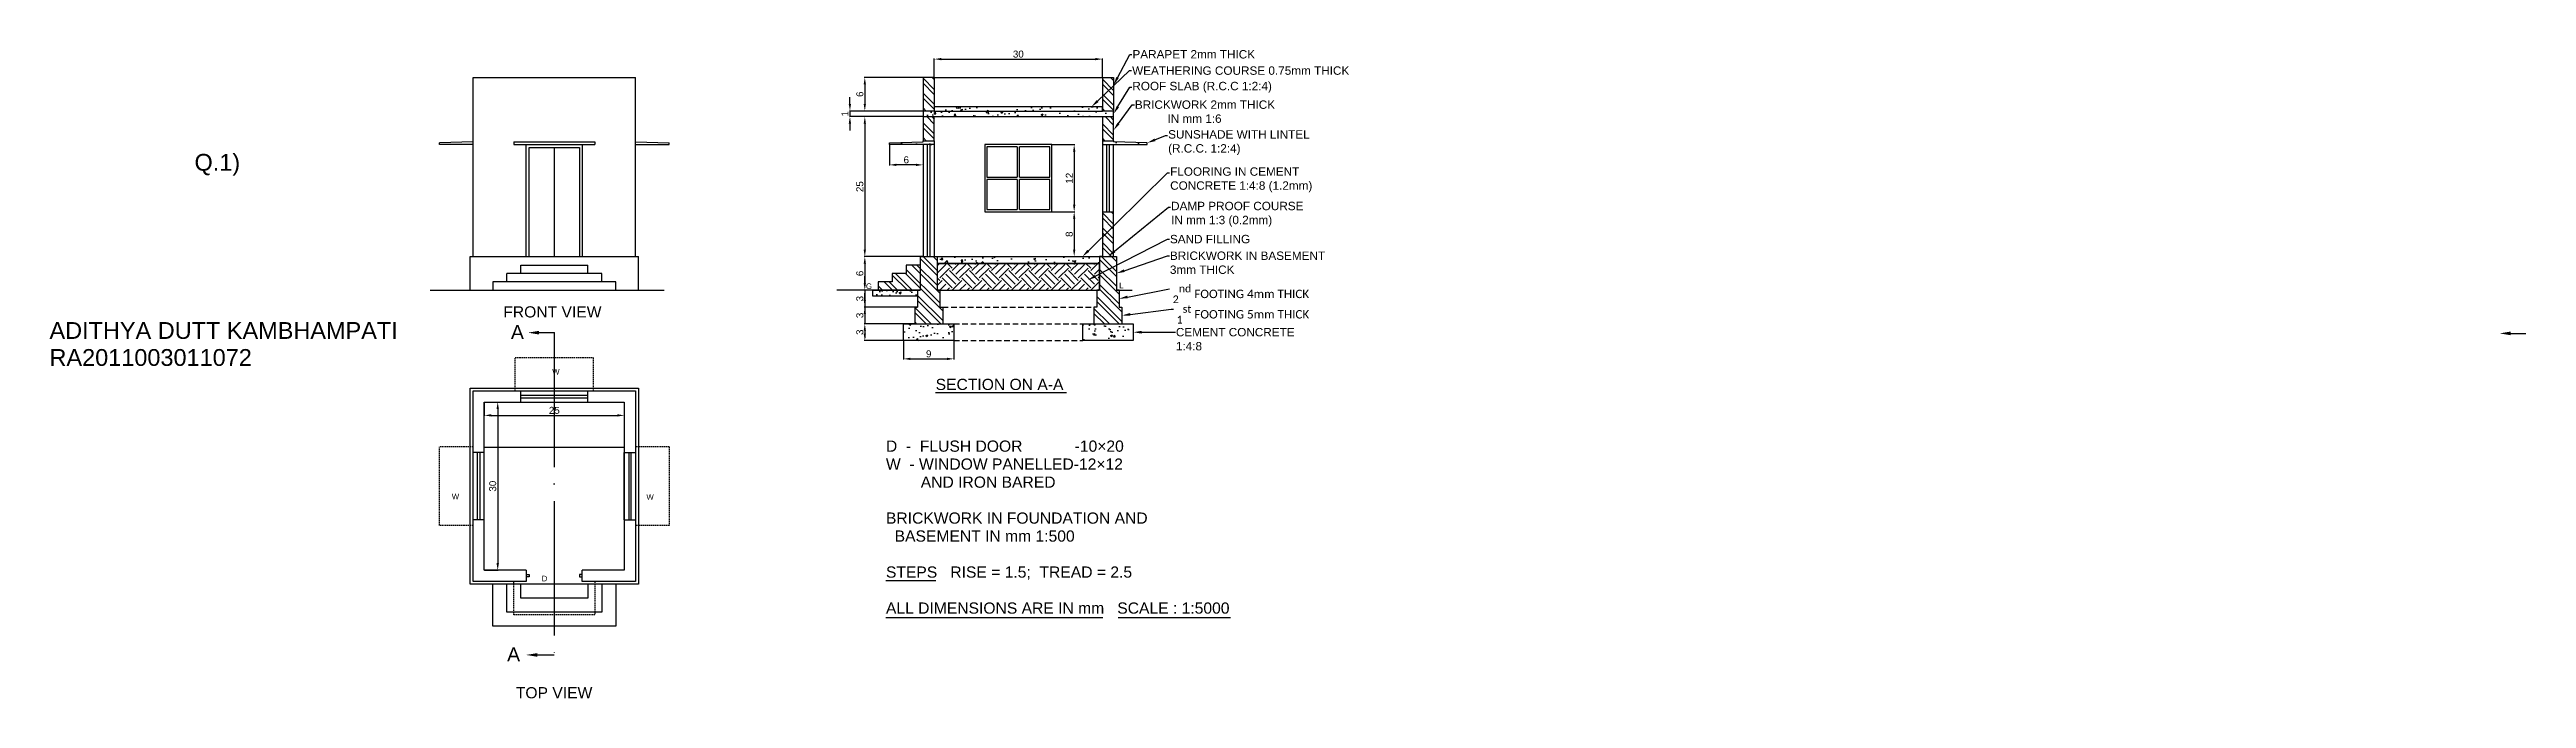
# Model space of a CAD drawing. Header units: millimetres. Extents: x -60 to 382, y -36 to 80.
import ezdxf
from ezdxf import colors
from ezdxf.entities.mleader import LeaderData, LeaderLine
from ezdxf.math import Vec2, Vec3

# ---------------------------------------------------------------- set-up
doc = ezdxf.new("R2010")
doc.units = ezdxf.units.MM
doc.header["$MEASUREMENT"] = 0
doc.header["$PDMODE"] = 33
doc.header["$PDSIZE"] = 5
for name, pattern in [('ACAD_ISO04W100', [30, 24, -3, 0, -3]), ('DASHED2', [0.375, 0.25, -0.125]), ('DASHEDX2', [1.5, 1, -0.5])]:
    doc.linetypes.add(name, pattern=pattern)
doc.styles.get("Standard").update_dxf_attribs({"font": 'arial.ttf'})
doc.dimstyles.new('', dxfattribs={"dimtxt": 1.25, "dimasz": 1.25, "dimexe": 0.1, "dimexo": 0.05, "dimgap": 0.25, "dimtad": 1, "dimdec": 0, "dimdsep": 46, "dimtxsty": 'Standard', "dimcen": 1.25, "dimadec": 0, "dimazin": 0, "dimtfac": 1, "dimtdec": 0, "dimtmove": 0, "dimatfit": 3, "dimfxl": 1, "dimtolj": 1, "dimtzin": 0, "dimarcsym": 0})
pattern_1 = [(135, (-321.7712, -27.6166), (-1.325825, -1.325825), []), (135, (-321.7712, -26.7328), (-1.325825, -1.325825), [])]

# ---------------------------------------------------------------- blocks, each defined once
blk = doc.blocks.new('*D1')
at = {"color": 0, "linetype": 'ByBlock', "lineweight": -2, "transparency": 16777216}
for p, q in [((17.67, 17.33), (17.67, 14.92)), ((18.92, 15.02), (41.42, 15.02)), ((42.67, 17.33), (42.67, 14.92))]:
    blk.add_line(p, q, dxfattribs=at)
at = {"color": 0, "transparency": 16777216}
for points in [[(18.92, 15.23), (18.92, 14.81), (17.67, 15.02)], [(41.42, 15.23), (41.42, 14.81), (42.67, 15.02)]]:
    blk.add_solid(points, dxfattribs=at)
at = {"layer": 'Defpoints', "color": 0, "transparency": 16777216}
for p in [(17.67, 17.38), (42.67, 17.38), (42.67, 15.02)]:
    blk.add_point(p, dxfattribs=at)
at = {"color": 0, "transparency": 16777216, "insert": (30.17, 15.91), "char_height": 1.25, "attachment_point": 5}
blk.add_mtext('\\A1;25', dxfattribs=at)
blk = doc.blocks.new('*D2')
at = {"color": 0, "linetype": 'ByBlock', "lineweight": -2, "transparency": 16777216}
for p, q in [((17.72, 17.38), (20.17, 17.38)), ((20.07, 16.13), (20.07, -11.37)), ((17.72, -12.62), (20.17, -12.62))]:
    blk.add_line(p, q, dxfattribs=at)
at = {"color": 0, "transparency": 16777216}
for points in [[(19.86, 16.13), (20.28, 16.13), (20.07, 17.38)], [(19.86, -11.37), (20.28, -11.37), (20.07, -12.62)]]:
    blk.add_solid(points, dxfattribs=at)
at = {"layer": 'Defpoints', "color": 0, "transparency": 16777216}
for p in [(17.67, 17.38), (17.67, -12.62), (20.07, -12.62)]:
    blk.add_point(p, dxfattribs=at)
at = {"color": 0, "transparency": 16777216, "insert": (19.18, 2.38), "char_height": 1.25, "attachment_point": 5, "rotation": 90}
blk.add_mtext('\\A1;30', dxfattribs=at)
blk = doc.blocks.new('*D3')
at = {"color": 0, "linetype": 'ByBlock', "lineweight": -2, "transparency": 16777216}
for p, q in [((95.95, 75.37), (85.5, 75.37)), ((85.6, 74.12), (85.6, 70.62)), ((95.95, 69.37), (85.5, 69.37))]:
    blk.add_line(p, q, dxfattribs=at)
at = {"color": 0, "transparency": 16777216}
for points in [[(85.39, 74.12), (85.8, 74.12), (85.6, 75.37)], [(85.39, 70.62), (85.8, 70.62), (85.6, 69.37)]]:
    blk.add_solid(points, dxfattribs=at)
at = {"layer": 'Defpoints', "color": 0, "transparency": 16777216}
for p in [(96, 75.37), (85.6, 69.37), (96, 69.37)]:
    blk.add_point(p, dxfattribs=at)
at = {"color": 0, "transparency": 16777216, "insert": (84.71, 72.37), "char_height": 1.25, "attachment_point": 5, "rotation": 90}
blk.add_mtext('\\A1;6', dxfattribs=at)
blk = doc.blocks.new('*D4')
at = {"color": 0, "linetype": 'ByBlock', "lineweight": -2, "transparency": 16777216}
for p, q in [((95.95, 68.37), (85.5, 68.37)), ((85.6, 67.12), (85.6, 44.62)), ((95.95, 43.37), (85.5, 43.37))]:
    blk.add_line(p, q, dxfattribs=at)
at = {"color": 0, "transparency": 16777216}
for points in [[(85.39, 67.12), (85.8, 67.12), (85.6, 68.37)], [(85.39, 44.62), (85.8, 44.62), (85.6, 43.37)]]:
    blk.add_solid(points, dxfattribs=at)
at = {"layer": 'Defpoints', "color": 0, "transparency": 16777216}
for p in [(96, 68.37), (85.6, 43.37), (96, 43.37)]:
    blk.add_point(p, dxfattribs=at)
at = {"color": 0, "transparency": 16777216, "insert": (84.71, 55.87), "char_height": 1.25, "attachment_point": 5, "rotation": 90}
blk.add_mtext('\\A1;25', dxfattribs=at)
blk = doc.blocks.new('*D5')
at = {"color": 0, "linetype": 'ByBlock', "lineweight": -2, "transparency": 16777216}
for p, q in [((82.94, 70.62), (82.94, 71.87)), ((95.95, 69.37), (82.84, 69.37)), ((95.95, 68.37), (82.84, 68.37)), ((82.94, 69.37), (82.94, 68.37)), ((82.94, 67.12), (82.94, 65.87))]:
    blk.add_line(p, q, dxfattribs=at)
at = {"color": 0, "transparency": 16777216}
for points in [[(82.73, 70.62), (83.14, 70.62), (82.94, 69.37)], [(82.73, 67.12), (83.14, 67.12), (82.94, 68.37)]]:
    blk.add_solid(points, dxfattribs=at)
at = {"layer": 'Defpoints', "color": 0, "transparency": 16777216}
for p in [(82.94, 68.37), (96, 69.37), (96, 68.37)]:
    blk.add_point(p, dxfattribs=at)
at = {"color": 0, "transparency": 16777216, "insert": (82.06, 68.87), "char_height": 1.25, "attachment_point": 5, "rotation": 90}
blk.add_mtext('\\A1;1', dxfattribs=at)
blk = doc.blocks.new('*D6')
at = {"color": 0, "linetype": 'ByBlock', "lineweight": -2, "transparency": 16777216}
for p, q in [((95.45, 43.37), (85.5, 43.37)), ((85.6, 42.12), (85.6, 38.62)), ((95.45, 37.37), (85.5, 37.37))]:
    blk.add_line(p, q, dxfattribs=at)
at = {"color": 0, "transparency": 16777216}
for points in [[(85.39, 42.12), (85.8, 42.12), (85.6, 43.37)], [(85.39, 38.62), (85.8, 38.62), (85.6, 37.37)]]:
    blk.add_solid(points, dxfattribs=at)
at = {"layer": 'Defpoints', "color": 0, "transparency": 16777216}
for p in [(95.5, 43.37), (85.6, 37.37), (95.5, 37.37)]:
    blk.add_point(p, dxfattribs=at)
at = {"color": 0, "transparency": 16777216, "insert": (84.71, 40.37), "char_height": 1.25, "attachment_point": 5, "rotation": 90}
blk.add_mtext('\\A1;6', dxfattribs=at)
blk = doc.blocks.new('*D10')
at = {"color": 0, "linetype": 'ByBlock', "lineweight": -2, "transparency": 16777216}
for p, q in [((85.6, 38.62), (85.6, 39.87)), ((94.95, 37.37), (85.5, 37.37)), ((85.6, 37.37), (85.6, 34.37)), ((94.95, 34.37), (85.5, 34.37)), ((85.6, 33.12), (85.6, 31.87))]:
    blk.add_line(p, q, dxfattribs=at)
at = {"color": 0, "transparency": 16777216}
for points in [[(85.39, 38.62), (85.8, 38.62), (85.6, 37.37)], [(85.39, 33.12), (85.8, 33.12), (85.6, 34.37)]]:
    blk.add_solid(points, dxfattribs=at)
at = {"layer": 'Defpoints', "color": 0, "transparency": 16777216}
for p in [(95, 37.37), (85.6, 34.37), (95, 34.37)]:
    blk.add_point(p, dxfattribs=at)
at = {"color": 0, "transparency": 16777216, "insert": (84.71, 35.87), "char_height": 1.25, "attachment_point": 5, "rotation": 90}
blk.add_mtext('\\A1;3', dxfattribs=at)
blk = doc.blocks.new('*D11')
at = {"color": 0, "linetype": 'ByBlock', "lineweight": -2, "transparency": 16777216}
for p, q in [((85.6, 35.62), (85.6, 36.87)), ((94.45, 34.37), (85.5, 34.37)), ((94.45, 31.37), (85.5, 31.37)), ((85.6, 34.37), (85.6, 31.37)), ((85.6, 30.12), (85.6, 28.87))]:
    blk.add_line(p, q, dxfattribs=at)
at = {"color": 0, "transparency": 16777216}
for points in [[(85.39, 35.62), (85.8, 35.62), (85.6, 34.37)], [(85.39, 30.12), (85.8, 30.12), (85.6, 31.37)]]:
    blk.add_solid(points, dxfattribs=at)
at = {"layer": 'Defpoints', "color": 0, "transparency": 16777216}
for p in [(85.6, 31.37), (94.5, 34.37), (94.5, 31.37)]:
    blk.add_point(p, dxfattribs=at)
at = {"color": 0, "transparency": 16777216, "insert": (84.71, 32.87), "char_height": 1.25, "attachment_point": 5, "rotation": 90}
blk.add_mtext('\\A1;3', dxfattribs=at)
blk = doc.blocks.new('*D12')
at = {"color": 0, "linetype": 'ByBlock', "lineweight": -2, "transparency": 16777216}
for p, q in [((92.45, 31.37), (85.5, 31.37)), ((92.45, 28.37), (85.5, 28.37)), ((85.6, 30.12), (85.6, 29.62))]:
    blk.add_line(p, q, dxfattribs=at)
at = {"color": 0, "transparency": 16777216}
for points in [[(85.39, 30.12), (85.8, 30.12), (85.6, 31.37)], [(85.39, 29.62), (85.8, 29.62), (85.6, 28.37)]]:
    blk.add_solid(points, dxfattribs=at)
at = {"layer": 'Defpoints', "color": 0, "transparency": 16777216}
for p in [(92.5, 31.37), (85.6, 28.37), (92.5, 28.37)]:
    blk.add_point(p, dxfattribs=at)
at = {"color": 0, "transparency": 16777216, "insert": (84.71, 29.87), "char_height": 1.25, "attachment_point": 5, "rotation": 90}
blk.add_mtext('\\A1;3', dxfattribs=at)
blk = doc.blocks.new('*D13')
at = {"color": 0, "linetype": 'ByBlock', "lineweight": -2, "transparency": 16777216}
for p, q in [((92.5, 28.32), (92.5, 25.01)), ((101.5, 28.32), (101.5, 25.01)), ((93.75, 25.11), (100.25, 25.11))]:
    blk.add_line(p, q, dxfattribs=at)
at = {"color": 0, "transparency": 16777216}
for points in [[(93.75, 25.32), (93.75, 24.9), (92.5, 25.11)], [(100.25, 25.32), (100.25, 24.9), (101.5, 25.11)]]:
    blk.add_solid(points, dxfattribs=at)
at = {"layer": 'Defpoints', "color": 0, "transparency": 16777216}
for p in [(92.5, 28.37), (101.5, 28.37), (101.5, 25.11)]:
    blk.add_point(p, dxfattribs=at)
at = {"color": 0, "transparency": 16777216, "insert": (97, 26), "char_height": 1.25, "attachment_point": 5}
blk.add_mtext('\\A1;9', dxfattribs=at)
blk = doc.blocks.new('*D14')
at = {"color": 0, "linetype": 'ByBlock', "lineweight": -2, "transparency": 16777216}
for p, q in [((119.05, 63.37), (123.07, 63.37)), ((122.97, 62.12), (122.97, 52.62)), ((119.05, 51.37), (123.07, 51.37))]:
    blk.add_line(p, q, dxfattribs=at)
at = {"color": 0, "transparency": 16777216}
for points in [[(122.77, 62.12), (123.18, 62.12), (122.97, 63.37)], [(122.77, 52.62), (123.18, 52.62), (122.97, 51.37)]]:
    blk.add_solid(points, dxfattribs=at)
at = {"layer": 'Defpoints', "color": 0, "transparency": 16777216}
for p in [(119, 63.37), (119, 51.37), (122.97, 51.37)]:
    blk.add_point(p, dxfattribs=at)
at = {"color": 0, "transparency": 16777216, "insert": (122.1, 57.37), "char_height": 1.25, "attachment_point": 5, "rotation": 90}
blk.add_mtext('\\A1;12', dxfattribs=at)
blk = doc.blocks.new('*D15')
at = {"color": 0, "linetype": 'ByBlock', "lineweight": -2, "transparency": 16777216}
for p, q in [((119.05, 51.37), (123.07, 51.37)), ((122.97, 50.12), (122.97, 44.62)), ((119.05, 43.37), (123.07, 43.37))]:
    blk.add_line(p, q, dxfattribs=at)
at = {"color": 0, "transparency": 16777216}
for points in [[(122.77, 50.12), (123.18, 50.12), (122.97, 51.37)], [(122.77, 44.62), (123.18, 44.62), (122.97, 43.37)]]:
    blk.add_solid(points, dxfattribs=at)
at = {"layer": 'Defpoints', "color": 0, "transparency": 16777216}
for p in [(119, 51.37), (119, 43.37), (122.97, 43.37)]:
    blk.add_point(p, dxfattribs=at)
at = {"color": 0, "transparency": 16777216, "insert": (122.09, 47.37), "char_height": 1.25, "attachment_point": 5, "rotation": 90}
blk.add_mtext('\\A1;8', dxfattribs=at)
blk = doc.blocks.new('*D16')
at = {"color": 0, "linetype": 'ByBlock', "lineweight": -2, "transparency": 16777216}
for p, q in [((90, 63.32), (90, 59.65)), ((96, 63.32), (96, 59.65)), ((94.75, 59.75), (91.25, 59.75))]:
    blk.add_line(p, q, dxfattribs=at)
at = {"color": 0, "transparency": 16777216}
for points in [[(91.25, 59.96), (91.25, 59.55), (90, 59.75)], [(94.75, 59.96), (94.75, 59.55), (96, 59.75)]]:
    blk.add_solid(points, dxfattribs=at)
at = {"layer": 'Defpoints', "color": 0, "transparency": 16777216}
for p in [(90, 63.37), (96, 63.37), (90, 59.75)]:
    blk.add_point(p, dxfattribs=at)
at = {"color": 0, "transparency": 16777216, "insert": (93, 60.64), "char_height": 1.25, "attachment_point": 5}
blk.add_mtext('\\A1;6', dxfattribs=at)
blk = doc.blocks.new('*D17')
at = {"color": 0, "linetype": 'ByBlock', "lineweight": -2, "transparency": 16777216}
for p, q in [((98, 75.42), (98, 78.74)), ((99.25, 78.64), (126.75, 78.64)), ((128, 75.42), (128, 78.74))]:
    blk.add_line(p, q, dxfattribs=at)
at = {"color": 0, "transparency": 16777216}
for points in [[(99.25, 78.85), (99.25, 78.43), (98, 78.64)], [(126.75, 78.85), (126.75, 78.43), (128, 78.64)]]:
    blk.add_solid(points, dxfattribs=at)
at = {"layer": 'Defpoints', "color": 0, "transparency": 16777216}
for p in [(98, 75.37), (128, 78.64), (128, 75.37)]:
    blk.add_point(p, dxfattribs=at)
at = {"color": 0, "transparency": 16777216, "insert": (113, 79.53), "char_height": 1.25, "attachment_point": 5}
blk.add_mtext('\\A1;30', dxfattribs=at)

msp = doc.modelspace()

# ---------------------------------------------------------------- hatches: boundary and pattern name
h = msp.add_hatch()
h.set_pattern_fill('ANSI32', color=256, scale=5, angle=90)
h.set_pattern_definition(pattern_1)
h.paths.add_polyline_path([(98, 75.37), (96, 75.37), (96, 69.37), (98, 69.37)])
h.paths.add_polyline_path([(98, 68.37), (96, 68.37), (96, 64.07), (98, 64.07)])
h.paths.add_polyline_path([(130, 75.37), (128, 75.37), (128, 69.37), (130, 69.37)])
h.paths.add_polyline_path([(130, 68.37), (128, 68.37), (128, 64.07), (130, 64.07)])
h = msp.add_hatch()
h.set_pattern_fill('AR-CONC', color=256, scale=0.5)
h.set_pattern_definition([(50, (-321.7712, -27.6166), (3.5863, -0.31376), [0.375, -4.125]), (355, (-321.7712, -27.6166), (-0.693757, 3.76096), [0.3, -3.3]), (100.45144, (-321.4724, -27.6428), (2.892544, 3.4472), [0.3187, -3.50571]), (46.1842, (-321.771, -26.6166), (5.336207, -0.827596), [0.5625, -6.1875]), (96.6356, (-321.3265, -26.6856), (4.67331, 4.870593), [0.47805, -5.25857]), (351.1842, (-321.771, -26.6166), (4.67331, 4.87059), [0.45, -4.95]), (21, (-321.2712, -26.8666), (2.984535, -2.013094), [0.375, -4.125]), (326, (-321.2712, -26.8666), (1.216577, 3.62575), [0.3, -3.3]), (71.45144, (-321.0225, -27.0344), (4.201112, 1.612656), [0.3187, -3.50571]), (37.5, (-321.7712, -27.6166), (0.0607993, 1.6644693), [0, -3.26, 0, -3.35, 0, -3.3125]), (7.5, (-321.7712, -27.6166), (1.315348, 1.9720586), [0, -1.91, 0, -3.185, 0, -1.2625]), (327.5, (-322.8862, -27.6166), (2.669112, -0.1127744), [0, -1.25, 0, -3.9, 0, -5.175]), (317.5, (-323.3862, -27.6166), (2.915931, 0.500525), [0, -1.625, 0, -2.59, 0, -3.675])])
h.paths.add_polyline_path([(128, 70.12), (98, 70.12), (98, 69.37), (128, 69.37)])
h.paths.add_polyline_path([(130, 69.37), (128, 69.37), (98, 69.37), (96, 69.37), (96, 68.37), (130, 68.37)])
h.paths.add_polyline_path([(127.5, 43.37), (98.5, 43.37), (98.5, 42.17), (127.5, 42.17)])
h.paths.add_polyline_path([(98, 64.07), (96, 64.07), (96, 63.87), (90, 63.67), (90, 63.37), (96, 63.37), (98, 63.37)])
h.paths.add_polyline_path([(136, 63.67), (130, 63.87), (130, 64.07), (128, 64.07), (128, 63.37), (130, 63.37), (136, 63.37)])
h.paths.add_polyline_path([(95, 37.37), (86.97, 37.37), (86.97, 36.39), (95, 36.39)])
h.paths.add_polyline_path([(101.5, 31.37), (92.5, 31.37), (92.5, 28.37), (101.5, 28.37)])
h.paths.add_polyline_path([(133.5, 31.37), (124.5, 31.37), (124.5, 28.37), (133.5, 28.37)])
h = msp.add_hatch()
h.set_pattern_fill('ANSI32', color=256, scale=5, angle=90)
h.set_pattern_definition(pattern_1)
h.paths.add_polyline_path([(130, 51.37), (128, 51.37), (128, 43.37), (130, 43.37)])
h = msp.add_hatch()
h.set_pattern_fill('ANSI32', color=256, scale=5, angle=90)
h.set_pattern_definition(pattern_1)
h.paths.add_polyline_path([(98.5, 42.17), (98.5, 43.37), (95.5, 43.37), (95.5, 37.37), (95, 37.37), (95, 34.37), (94.5, 34.37), (94.5, 31.37), (99.5, 31.37), (99.5, 34.37), (99, 34.37), (99, 37.37), (98.5, 37.37)])
h.paths.add_polyline_path([(130.5, 43.37), (130, 43.37), (128, 43.37), (127.5, 43.37), (127.5, 42.17), (127.5, 37.37), (127, 37.37), (127, 34.37), (126.5, 34.37), (126.5, 31.37), (131.5, 31.37), (131.5, 34.37), (131, 34.37), (131, 37.37), (130.5, 37.37)])
h.paths.add_polyline_path([(95.5, 41.87), (93, 41.87), (93, 40.37), (90.49, 40.37), (90.49, 38.87), (87.97, 38.87), (87.97, 37.37), (95.5, 37.37)])
h = msp.add_hatch()
h.set_pattern_fill('EARTH', color=256, scale=10, angle=45)
h.set_pattern_definition([(45, (-321.7712, -27.6166), (0, 3.535534), [2.5, -2.5]), (45, (-322.434, -26.9537), (0, 3.535534), [2.5, -2.5]), (45, (-323.097, -26.2908), (0, 3.535534), [2.5, -2.5]), (135, (-323.097, -25.8489), (-3.535534, 2e-16), [2.5, -2.5]), (135, (-322.434, -25.186), (-3.535534, 2e-16), [2.5, -2.5]), (135, (-321.7712, -24.523), (-3.535534, 2e-16), [2.5, -2.5])])
h.paths.add_polyline_path([(127.5, 42.17), (98.5, 42.17), (98.5, 37.37), (127.5, 37.37)])

# ---------------------------------------------------------------- linework, layer by layer
for p, q in [((15.67, 43.37), (15.67, 75.37)), ((15.67, 75.37), (44.67, 75.37)), ((44.67, 43.37), (44.67, 75.37)), ((98, 75.37), (96, 75.37)), ((96, 75.37), (96, 69.37)), ((98, 75.37), (128, 75.37)), ((98, 75.37), (98, 69.37)), ((128, 75.37), (130, 75.37)), ((128, 75.37), (128, 69.37)), ((130, 75.37), (130, 69.37)), ((98, 69.37), (96, 69.37)), ((96, 69.37), (96, 68.37)), ((96, 68.37), (130, 68.37)), ((96, 68.37), (96, 64.07)), ((128, 70.12), (98, 70.12)), ((98, 70.12), (98, 69.37)), ((98, 69.37), (128, 69.37)), ((98, 64.07), (98, 68.37)), ((128, 69.37), (128, 70.12)), ((130, 69.37), (128, 69.37)), ((128, 68.37), (128, 64.07)), ((130, 68.37), (130, 69.37)), ((130, 64.07), (130, 68.37)), ((15.67, 63.87), (9.67, 63.67)), ((9.67, 63.37), (9.67, 63.67)), ((15.67, 63.37), (9.67, 63.37)), ((22.92, 63.87), (37.41, 63.87)), ((22.92, 63.87), (22.92, 63.37)), ((22.92, 63.37), (37.41, 63.37)), ((30.17, 62.87), (30.17, 43.37)), ((37.41, 63.87), (37.41, 63.37)), ((44.67, 63.87), (50.67, 63.67)), ((44.67, 63.37), (50.67, 63.37)), ((50.67, 63.37), (50.67, 63.67)), ((90, 63.67), (96, 63.87)), ((90, 63.37), (90, 63.67)), ((96, 63.37), (90, 63.37)), ((96, 63.87), (96, 64.07)), ((96, 64.07), (98, 64.07)), ((98, 63.37), (96, 63.37)), ((96, 63.37), (96, 43.37)), ((96.8, 43.37), (96.8, 63.37)), ((97.2, 63.37), (97.2, 43.37)), ((98, 64.07), (98, 63.37)), ((98, 63.37), (98, 43.37)), ((112.8, 62.97), (112.8, 57.57)), ((113.2, 57.57), (113.2, 62.97)), ((128, 64.07), (130, 64.07)), ((128, 64.07), (128, 63.37)), ((128, 63.37), (130, 63.37)), ((128, 63.37), (128, 51.37)), ((128.8, 51.37), (128.8, 63.37)), ((129.2, 63.37), (129.2, 51.37)), ((130, 64.07), (130, 64.07)), ((130, 64.07), (130, 63.87)), ((136, 63.67), (130, 63.87)), ((130, 63.37), (136, 63.37)), ((130, 51.37), (130, 63.37)), ((136, 63.37), (136, 63.67)), ((107.4, 57.57), (112.8, 57.57)), ((113.2, 57.57), (118.6, 57.57)), ((112.8, 57.17), (107.4, 57.17)), ((112.8, 57.17), (112.8, 51.77)), ((113.2, 51.77), (113.2, 57.17)), ((118.6, 57.17), (113.2, 57.17)), ((128, 51.37), (130, 51.37)), ((128, 51.37), (128, 43.37)), ((130, 43.37), (130, 51.37)), ((15.17, 37.37), (15.17, 43.37)), ((15.17, 43.37), (45.17, 43.37)), ((21.67, 38.87), (21.67, 40.37)), ((38.67, 40.37), (21.67, 40.37)), ((24.17, 40.37), (24.17, 41.87)), ((24.17, 41.87), (36.17, 41.87)), ((36.17, 40.37), (36.17, 41.87)), ((38.67, 38.87), (38.67, 40.37)), ((45.17, 37.37), (45.17, 43.37)), ((90.49, 40.37), (90.49, 38.87)), ((93, 40.37), (90.5, 40.37)), ((95.5, 41.87), (93, 41.87)), ((93, 41.87), (93, 40.37)), ((95.5, 43.37), (98.5, 43.37)), ((95.5, 43.37), (95.5, 37.37)), ((96, 43.37), (98, 43.37)), ((98, 43.37), (128, 43.37)), ((98.5, 43.37), (98.5, 37.37)), ((98.5, 43.37), (98.5, 42.17)), ((98.5, 42.17), (127.5, 42.17)), ((127.5, 42.17), (98.5, 42.17)), ((98.5, 42.17), (98.5, 37.37)), ((128, 43.37), (127.5, 43.37)), ((127.5, 43.37), (127.5, 37.37)), ((127.5, 43.37), (127.5, 42.17)), ((127.5, 37.37), (127.5, 42.17)), ((128, 43.37), (130, 43.37)), ((130, 43.37), (130.5, 43.37)), ((130.5, 43.37), (130.5, 37.37)), ((7.99, 37.37), (49.77, 37.37)), ((95.5, 37.37), (80.63, 37.37)), ((86.97, 37.37), (86.97, 36.39)), ((86.97, 37.37), (95.5, 37.37)), ((86.97, 36.39), (95, 36.39)), ((87.97, 38.87), (87.97, 37.37)), ((90.49, 38.87), (87.99, 38.87)), ((95, 37.37), (95, 34.37)), ((95.5, 37.37), (95, 37.37)), ((99, 37.37), (98.5, 37.37)), ((98.5, 37.37), (127.5, 37.37)), ((99, 37.37), (99, 34.37)), ((127, 37.37), (127, 34.37)), ((127.5, 37.37), (127, 37.37)), ((131, 37.37), (130.5, 37.37)), ((130.5, 37.37), (133.3, 37.37)), ((131, 37.37), (131, 34.37)), ((92.5, 28.37), (92.5, 31.37)), ((92.5, 31.37), (101.5, 31.37)), ((94.5, 34.37), (95, 34.37)), ((94.5, 34.37), (94.5, 31.37)), ((99, 34.37), (99.5, 34.37)), ((99.5, 34.37), (99.5, 31.37)), ((101.5, 31.37), (101.5, 28.37)), ((124.5, 31.37), (133.5, 31.37)), ((124.5, 28.37), (124.5, 31.37)), ((127, 34.37), (126.5, 34.37)), ((126.5, 34.37), (126.5, 31.37)), ((131, 34.37), (131.5, 34.37)), ((131.5, 34.37), (131.5, 31.37)), ((133.5, 31.37), (133.5, 28.37)), ((101.5, 28.37), (92.5, 28.37)), ((133.5, 28.37), (124.5, 28.37)), ((24.17, 17.38), (24.17, 19.38)), ((36.17, 18.58), (24.17, 18.58)), ((24.17, 18.18), (36.17, 18.18)), ((36.17, 17.38), (36.17, 19.38)), ((98.24, 19.08), (121.58, 19.08)), ((17.67, 9.36), (42.67, 9.36)), ((17.67, 8.38), (15.67, 8.38)), ((16.47, -3.62), (16.47, 8.38)), ((16.87, 8.38), (16.87, -3.62)), ((42.67, -3.62), (42.67, 8.38)), ((42.67, 8.38), (44.67, 8.38)), ((43.47, 8.38), (43.47, -3.62)), ((43.87, -3.62), (43.87, 8.38)), ((42.67, 2.38), (42.67, -3.62)), ((17.67, -3.62), (15.67, -3.62)), ((42.67, -3.62), (44.67, -3.62)), ((25.17, -12.62), (25.17, -14.62)), ((35.17, -14.62), (35.17, -12.62)), ((25.17, -13.42), (25.67, -13.42)), ((25.67, -13.82), (25.17, -13.82)), ((25.67, -13.42), (25.67, -13.82)), ((35.17, -13.42), (34.67, -13.42)), ((34.67, -13.42), (34.67, -13.82)), ((34.67, -13.82), (35.17, -13.82)), ((89.37, -14.47), (98.26, -14.47)), ((89.34, -21.07), (128.1, -21.07)), ((89.37, -20.39), (89.37, -20.39)), ((89.37, -20.39), (89.37, -20.39)), ((89.37, -20.39), (89.37, -20.39)), ((89.37, -20.39), (89.37, -20.39)), ((130.85, -21.07), (150.9, -21.07))]:
    msp.add_line(p, q)
at = {"linetype": 'DASHEDX2'}
for p, q in [((99.5, 34.37), (126.5, 34.37)), ((101.5, 31.37), (124.5, 31.37)), ((101.5, 28.37), (124.5, 28.37))]:
    msp.add_line(p, q, dxfattribs=at)
at = {"linetype": 'ACAD_ISO04W100'}
msp.add_line((30.17, 29.79), (30.17, -27.76), dxfattribs=at)
at = {"linetype": 'DASHED2'}
for p, q in [((23.17, 19.38), (23.17, 25.38)), ((23.17, 25.38), (37.17, 25.38)), ((37.17, 19.38), (37.17, 25.38)), ((15.67, 9.38), (9.67, 9.38)), ((9.67, -4.62), (9.67, 9.38)), ((50.67, 9.38), (44.67, 9.38)), ((50.67, 9.38), (50.67, -4.62)), ((15.67, -4.62), (9.67, -4.62)), ((50.67, -4.62), (44.67, -4.62)), ((22.92, -20.62), (22.92, -14.62)), ((37.41, -14.62), (37.41, -20.62)), ((37.41, -20.62), (22.92, -20.62))]:
    msp.add_line(p, q, dxfattribs=at)
for points in [[(25.17, 43.37), (25.17, 63.37), (35.17, 63.37), (35.17, 43.37)], [(25.67, 43.37), (25.67, 62.87), (34.67, 62.87), (34.67, 43.37)], [(112.8, 62.97), (107.4, 62.97), (107.4, 57.57)], [(118.6, 57.57), (118.6, 62.97), (113.2, 62.97)], [(107.4, 57.17), (107.4, 51.77), (112.8, 51.77)], [(113.2, 51.77), (118.6, 51.77), (118.6, 57.17)], [(41.17, 37.37), (41.17, 38.87), (19.17, 38.87), (19.17, 37.37)], [(25.17, -14.62), (15.67, -14.62), (15.67, 19.38), (44.67, 19.38), (44.67, -14.62), (35.17, -14.62)], [(25.17, -12.62), (17.67, -12.62), (17.67, 17.38), (42.67, 17.38), (42.67, -12.62), (35.17, -12.62)], [(41.17, -15.12), (41.17, -22.62), (19.17, -22.62), (19.17, -16.62), (19.17, -15.12)], [(38.67, -15.12), (38.67, -20.12), (21.67, -20.12), (21.67, -16.62), (21.67, -15.12)], [(36.17, -15.12), (36.17, -17.62), (24.17, -17.62), (24.17, -16.62), (24.17, -15.12)]]:
    msp.add_lwpolyline(points)
for points in [[(119, 63.37), (107, 63.37), (107, 51.37), (119, 51.37)], [(45.17, 19.88), (45.17, -15.12), (15.17, -15.12), (15.17, 19.88)]]:
    msp.add_lwpolyline(points, close=True)

# ---------------------------------------------------------------- texts
for s, height, p in [('Q.1)', 3, (-34.06, 58.71)), ('G', 1, (85.8, 37.59)), ('L', 1, (131, 37.72)), ('ADITHYA DUTT KAMBHAMPATI', 3, (-59.94, 28.68)), ('FRONT VIEW', 2, (21.06, 32.5)), ('A', 2.5, (22.42, 28.64)), ('RA2011003011072', 3, (-59.94, 23.86)), ('W', 1, (29.8, 22.31)), ('SECTION ON A-A', 2, (98.24, 19.55)), ('D  -  FLUSH DOOR            -10×20', 2, (89.37, 8.53)), ('W  - WINDOW PANELLED-12×12', 2, (89.37, 5.32)), ('W', 1, (11.87, 0.02)), ('W', 1, (46.61, -0.06)), ('        AND IRON BARED', 2, (89.37, 2.1)), ('BRICKWORK IN FOUNDATION AND', 2, (89.37, -4.32)), ('  BASEMENT IN mm 1:500 ', 2, (89.37, -7.53)), ('STEPS   RISE = 1.5;  TREAD = 2.5', 2, (89.37, -13.96)), ('D', 1, (27.92, -14.62)), ('ALL DIMENSIONS ARE IN mm   SCALE : 1:5000', 2, (89.37, -20.39)), ('A', 2.5, (21.74, -28.91)), ('TOP VIEW', 2, (23.3, -35.51))]:
    msp.add_text(s, height=height).set_placement(p)

# ---------------------------------------------------------------- dimensions: what is measured, and where the dimension line sits
dim = msp.add_linear_dim(base=(128, 78.64), p1=(98, 75.37), p2=(128, 75.37), dimstyle='')
dim.commit()
dim.dimension.update_dxf_attribs({"geometry": '*D17', "text_midpoint": (113, 78.64), "dimtype": 160})
for base, p1, p2, picture, middle in [((85.6, 69.37), (96, 75.37), (96, 69.37), '*D3', (84.71, 72.37)), ((82.94, 68.37), (96, 69.37), (96, 68.37), '*D5', (82.06, 68.87)), ((85.6, 43.37), (96, 68.37), (96, 43.37), '*D4', (84.71, 55.87)), ((122.97, 51.37), (119, 63.37), (119, 51.37), '*D14', (122.1, 57.37)), ((122.97, 43.37), (119, 51.37), (119, 43.37), '*D15', (122.09, 47.37)), ((85.6, 37.37), (95.5, 43.37), (95.5, 37.37), '*D6', (84.71, 40.37)), ((85.6, 34.37), (95, 37.37), (95, 34.37), '*D10', (84.71, 35.87)), ((85.6, 31.37), (94.5, 34.37), (94.5, 31.37), '*D11', (84.71, 32.87)), ((85.6, 28.37), (92.5, 31.37), (92.5, 28.37), '*D12', (84.71, 29.87)), ((20.07, -12.62), (17.67, 17.38), (17.67, -12.62), '*D2', (19.18, 2.38))]:
    dim = msp.add_linear_dim(base=base, p1=p1, p2=p2, angle=90, dimstyle='')
    dim.commit()
    dim.dimension.update_dxf_attribs({"geometry": picture, "text_midpoint": middle})
for base, p1, p2, picture, middle in [((90, 59.75), (96, 63.37), (90, 63.37), '*D16', (93, 60.64)), ((101.5, 25.11), (92.5, 28.37), (101.5, 28.37), '*D13', (97, 26)), ((42.67, 15.02), (17.67, 17.38), (42.67, 17.38), '*D1', (30.17, 15.91))]:
    dim = msp.add_linear_dim(base=base, p1=p1, p2=p2, dimstyle='')
    dim.commit()
    dim.dimension.update_dxf_attribs({"geometry": picture, "text_midpoint": middle})

# ---------------------------------------------------------------- leaders
ml = msp.add_multileader_mtext('Standard')
ml.set_content('PARAPET 2mm THICK', color=256)
ml.set_leader_properties()
ml.build(insert=Vec2(0, 0))
ml.multileader.update_dxf_attribs({"dogleg_length": 0.36, "arrow_head_size": 1.5})
ctx = ml.context
ctx.base_point, ctx.char_height, ctx.arrow_head_size, ctx.landing_gap_size, ctx.plane_origin = Vec3(133.28, 79.49), 1.5, 1.5, 0.09, Vec3(130, 74)
notes = []
notes.append((ctx, [(0, (1, 1, 0), (132.92, 79.49), (1, 0), 0.36, [(0, [(130, 74)], 0, [])])]))
ctx.mtext.insert, ctx.mtext.flow_direction = Vec3(133.37, 80.25), 5
ml = msp.add_multileader_mtext('Standard')
ml.set_content('WEATHERING COURSE 0.75mm THICK', color=256)
ml.set_leader_properties()
ml.build(insert=Vec2(0, 0))
ml.multileader.update_dxf_attribs({"dogleg_length": 0.36, "arrow_head_size": 1.5})
ctx = ml.context
ctx.base_point, ctx.char_height, ctx.arrow_head_size, ctx.landing_gap_size, ctx.plane_origin = Vec3(133.22, 76.58), 1.5, 1.5, 0.09, Vec3(126.06, 70.12)
notes.append((ctx, [(0, (1, 1, 0), (132.86, 76.58), (1, 0), 0.36, [(0, [(126.06, 70.12)], 0, [])])]))
ctx.mtext.insert, ctx.mtext.flow_direction = Vec3(133.31, 77.34), 5
ml = msp.add_multileader_mtext('Standard')
ml.set_content('ROOF SLAB (R.C.C 1:2:4)', color=256)
ml.set_leader_properties()
ml.build(insert=Vec2(0, 0))
ml.multileader.update_dxf_attribs({"dogleg_length": 0.36, "arrow_head_size": 1.5})
ctx = ml.context
ctx.base_point, ctx.char_height, ctx.arrow_head_size, ctx.landing_gap_size, ctx.plane_origin = Vec3(133.26, 73.61), 1.5, 1.5, 0.09, Vec3(130, 68.87)
notes.append((ctx, [(0, (1, 1, 0), (132.9, 73.61), (1, 0), 0.36, [(0, [(130, 68.87)], 0, [])])]))
ctx.mtext.insert, ctx.mtext.flow_direction = Vec3(133.35, 74.58), 5
ml = msp.add_multileader_mtext('Standard')
ml.set_content('BRICKWORK 2mm THICK\\P          IN mm 1:6', color=256)
ml.set_leader_properties()
ml.build(insert=Vec2(0, 0))
ml.multileader.update_dxf_attribs({"dogleg_length": 0.36, "arrow_head_size": 1.5})
ctx = ml.context
ctx.base_point, ctx.char_height, ctx.arrow_head_size, ctx.landing_gap_size, ctx.plane_origin = Vec3(133.71, 70.5), 1.5, 1.5, 0.09, Vec3(130, 65.93)
notes.append((ctx, [(0, (1, 1, 0), (133.35, 70.5), (1, 0), 0.36, [(0, [(130, 65.93)], 0, [])])]))
ctx.mtext.insert, ctx.mtext.flow_direction = Vec3(133.8, 71.26), 5
ml = msp.add_multileader_mtext('Standard')
ml.set_content('SUNSHADE WITH LINTEL\\P(R.C.C. 1:2:4)', color=256)
ml.set_leader_properties()
ml.build(insert=Vec2(0, 0))
ml.multileader.update_dxf_attribs({"dogleg_length": 0.36, "arrow_head_size": 1.5})
ctx = ml.context
ctx.base_point, ctx.char_height, ctx.arrow_head_size, ctx.landing_gap_size, ctx.plane_origin = Vec3(139.65, 64.98), 1.5, 1.5, 0.09, Vec3(136, 63.67)
notes.append((ctx, [(0, (1, 1, 0), (139.29, 64.98), (1, 0), 0.36, [(0, [(136, 63.67)], 0, [])])]))
ctx.mtext.insert, ctx.mtext.flow_direction = Vec3(139.74, 65.95), 5
ml = msp.add_multileader_mtext('Standard')
ml.set_content('FLOORING IN CEMENT\\PCONCRETE 1:4:8 (1.2mm)', color=256)
ml.set_leader_properties()
ml.build(insert=Vec2(0, 0))
ml.multileader.update_dxf_attribs({"dogleg_length": 0.36, "arrow_head_size": 1.5})
ctx = ml.context
ctx.base_point, ctx.char_height, ctx.arrow_head_size, ctx.landing_gap_size, ctx.plane_origin = Vec3(140.01, 58.34), 1.5, 1.5, 0.09, Vec3(124.43, 43.37)
notes.append((ctx, [(0, (1, 1, 0), (139.65, 58.34), (1, 0), 0.36, [(0, [(124.43, 43.37)], 0, [])])]))
ctx.mtext.insert, ctx.mtext.flow_direction = Vec3(140.1, 59.31), 5
ml = msp.add_multileader_mtext('Standard')
ml.set_content('DAMP PROOF COURSE\\PIN mm 1:3 (0.2mm)', color=256)
ml.set_leader_properties()
ml.build(insert=Vec2(0, 0))
ml.multileader.update_dxf_attribs({"dogleg_length": 0.36, "arrow_head_size": 1.5})
ctx = ml.context
ctx.base_point, ctx.char_height, ctx.arrow_head_size, ctx.landing_gap_size, ctx.plane_origin = Vec3(140.18, 52.19), 1.5, 1.5, 0.09, Vec3(129, 43.37)
notes.append((ctx, [(0, (1, 1, 0), (139.82, 52.19), (1, 0), 0.36, [(0, [(129, 43.37)], 0, [])])]))
ctx.mtext.insert, ctx.mtext.flow_direction = Vec3(140.27, 53.16), 5
ml = msp.add_multileader_mtext('Standard')
ml.set_content('SAND FILLING', color=256)
ml.set_leader_properties()
ml.build(insert=Vec2(0, 0))
ml.multileader.update_dxf_attribs({"dogleg_length": 0.36, "arrow_head_size": 1.5})
ctx = ml.context
ctx.base_point, ctx.char_height, ctx.arrow_head_size, ctx.landing_gap_size, ctx.plane_origin = Vec3(139.97, 46.49), 1.5, 1.5, 0.09, Vec3(125.41, 39.18)
notes.append((ctx, [(0, (1, 1, 0), (139.61, 46.49), (1, 0), 0.36, [(0, [(125.41, 39.18)], 0, [])])]))
ctx.mtext.insert, ctx.mtext.flow_direction = Vec3(140.06, 47.25), 5
ml = msp.add_multileader_mtext('Standard')
ml.set_content('BRICKWORK IN BASEMENT\\P3mm THICK', color=256)
ml.set_leader_properties()
ml.build(insert=Vec2(0, 0))
ml.multileader.update_dxf_attribs({"dogleg_length": 0.36, "arrow_head_size": 1.5})
ctx = ml.context
ctx.base_point, ctx.char_height, ctx.arrow_head_size, ctx.landing_gap_size, ctx.plane_origin = Vec3(139.97, 43.52), 1.5, 1.5, 0.09, Vec3(130.5, 40.37)
notes.append((ctx, [(0, (1, 1, 0), (139.61, 43.52), (1, 0), 0.36, [(0, [(130.5, 40.37)], 0, [])])]))
ctx.mtext.insert, ctx.mtext.flow_direction = Vec3(140.06, 44.28), 5
ml = msp.add_multileader_mtext('Standard')
ml.set_content('{\\fCalibri|b0|i0|c0|p34;\\H0.91667x; 2\\A1;\\Snd^ ;\\H1.09091x; FOOTING 4mm THICK\\H0.91667x;\\S^ ;}', color=256)
ml.set_leader_properties()
ml.build(insert=Vec2(0, 0))
ml.multileader.update_dxf_attribs({"has_dogleg": 0, "dogleg_length": 0.36, "arrow_head_size": 1.5})
ctx = ml.context
ctx.base_point, ctx.char_height, ctx.arrow_head_size, ctx.landing_gap_size, ctx.plane_origin = Vec3(139.97, 37.6), 1.5, 1.5, 0.09, Vec3(131, 35.87)
notes.append((ctx, [(0, (1, 1, 0), (139.61, 37.6), (1, 0), 0.36, [(0, [(131, 35.87)], 0, [])])]))
ctx.mtext.insert, ctx.mtext.flow_direction = Vec3(140.06, 38.36), 5
ml = msp.add_multileader_mtext('Standard')
ml.set_content('{\\fCalibri|b0|i0|c0|p34;\\H0.91667x; 1\\A1;\\Sst^ ;\\S^ ;\\H1.09091x; FOOTING 5mm THICK}', color=256)
ml.set_leader_properties()
ml.build(insert=Vec2(0, 0))
ml.multileader.update_dxf_attribs({"dogleg_length": 0.36, "arrow_head_size": 1.5})
ctx = ml.context
ctx.base_point, ctx.char_height, ctx.arrow_head_size, ctx.landing_gap_size, ctx.plane_origin = Vec3(140.67, 33.96), 1.5, 1.5, 0.09, Vec3(131.5, 32.87)
notes.append((ctx, [(0, (1, 1, 0), (140.31, 33.96), (1, 0), 0.36, [(0, [(131.5, 32.87)], 0, [])])]))
ctx.mtext.insert, ctx.mtext.flow_direction = Vec3(140.76, 34.72), 5
ml = msp.add_multileader_mtext('Standard')
ml.set_content('', color=256)
ml.set_leader_properties()
ml.build(insert=Vec2(0, 0))
ml.multileader.update_dxf_attribs({"dogleg_length": 0.36, "arrow_head_size": 2})
ctx = ml.context
ctx.base_point, ctx.char_height, ctx.arrow_head_size, ctx.landing_gap_size, ctx.plane_origin = Vec3(30.17, 29.79), 0.18, 2, 0.09, Vec3(25.45, 29.92)
notes.append((ctx, [(0, (1, 1, 0), (29.79, 29.79), (1, 0), 0.386, [(0, [(25.45, 29.79)], 0, [])])]))
ctx.mtext.insert, ctx.mtext.flow_direction = Vec3(30.26, 29.88), 5
ml = msp.add_multileader_mtext('Standard')
ml.set_content('CEMENT CONCRETE\\P1:4:8', color=256)
ml.set_leader_properties()
ml.build(insert=Vec2(0, 0))
ml.multileader.update_dxf_attribs({"dogleg_length": 0.36, "arrow_head_size": 1.5})
ctx = ml.context
ctx.base_point, ctx.char_height, ctx.arrow_head_size, ctx.landing_gap_size, ctx.plane_origin = Vec3(141.04, 29.87), 1.5, 1.5, 0.09, Vec3(133.5, 29.87)
notes.append((ctx, [(0, (1, 1, 0), (140.68, 29.87), (1, 0), 0.36, [(0, [(133.5, 29.87)], 0, [])])]))
ctx.mtext.insert, ctx.mtext.flow_direction = Vec3(141.13, 30.63), 5
ml = msp.add_multileader_mtext('Standard')
ml.set_content('', color=256)
ml.set_leader_properties()
ml.build(insert=Vec2(0, 0))
ml.multileader.update_dxf_attribs({"dogleg_length": 0.36, "arrow_head_size": 2})
ctx = ml.context
ctx.base_point, ctx.char_height, ctx.arrow_head_size, ctx.landing_gap_size, ctx.plane_origin = Vec3(382.12, 29.66), 0.18, 2, 0.09, Vec3(377.4, 29.79)
notes.append((ctx, [(0, (1, 1, 0), (381.73, 29.66), (1, 0), 0.386, [(0, [(377.4, 29.66)], 0, [])])]))
ctx.mtext.insert, ctx.mtext.flow_direction = Vec3(382.21, 29.75), 5
ml = msp.add_multileader_mtext('Standard')
ml.set_content('', color=256)
ml.set_leader_properties()
ml.build(insert=Vec2(0, 0))
ml.multileader.update_dxf_attribs({"dogleg_length": 0.36, "arrow_head_size": 2})
ctx = ml.context
ctx.base_point, ctx.char_height, ctx.arrow_head_size, ctx.landing_gap_size, ctx.plane_origin = Vec3(30.17, -27.76), 0.18, 2, 0.09, Vec3(25.14, -27.51)
notes.append((ctx, [(0, (1, 1, 0), (29.68, -27.76), (1, 0), 0.493, [(0, [(25.14, -27.76)], 0, [])])]))
ctx.mtext.insert, ctx.mtext.flow_direction = Vec3(30.26, -27.67), 5
for ctx, leaders in notes:
    for number, flags, end, landing, length, lines in leaders:
        leader = LeaderData()
        leader.index, (leader.has_last_leader_line, leader.has_dogleg_vector, leader.attachment_direction) = number, flags
        leader.last_leader_point, leader.dogleg_vector, leader.dogleg_length = Vec3(end), Vec3(landing), length
        for number, points, colour, breaks in lines:
            line = LeaderLine()
            line.index, line.vertices, line.color, line.breaks = number, Vec3.list(points), colors.encode_raw_color(colour), breaks
            leader.lines.append(line)
        ctx.leaders.append(leader)

doc.saveas('drawing.dxf')
